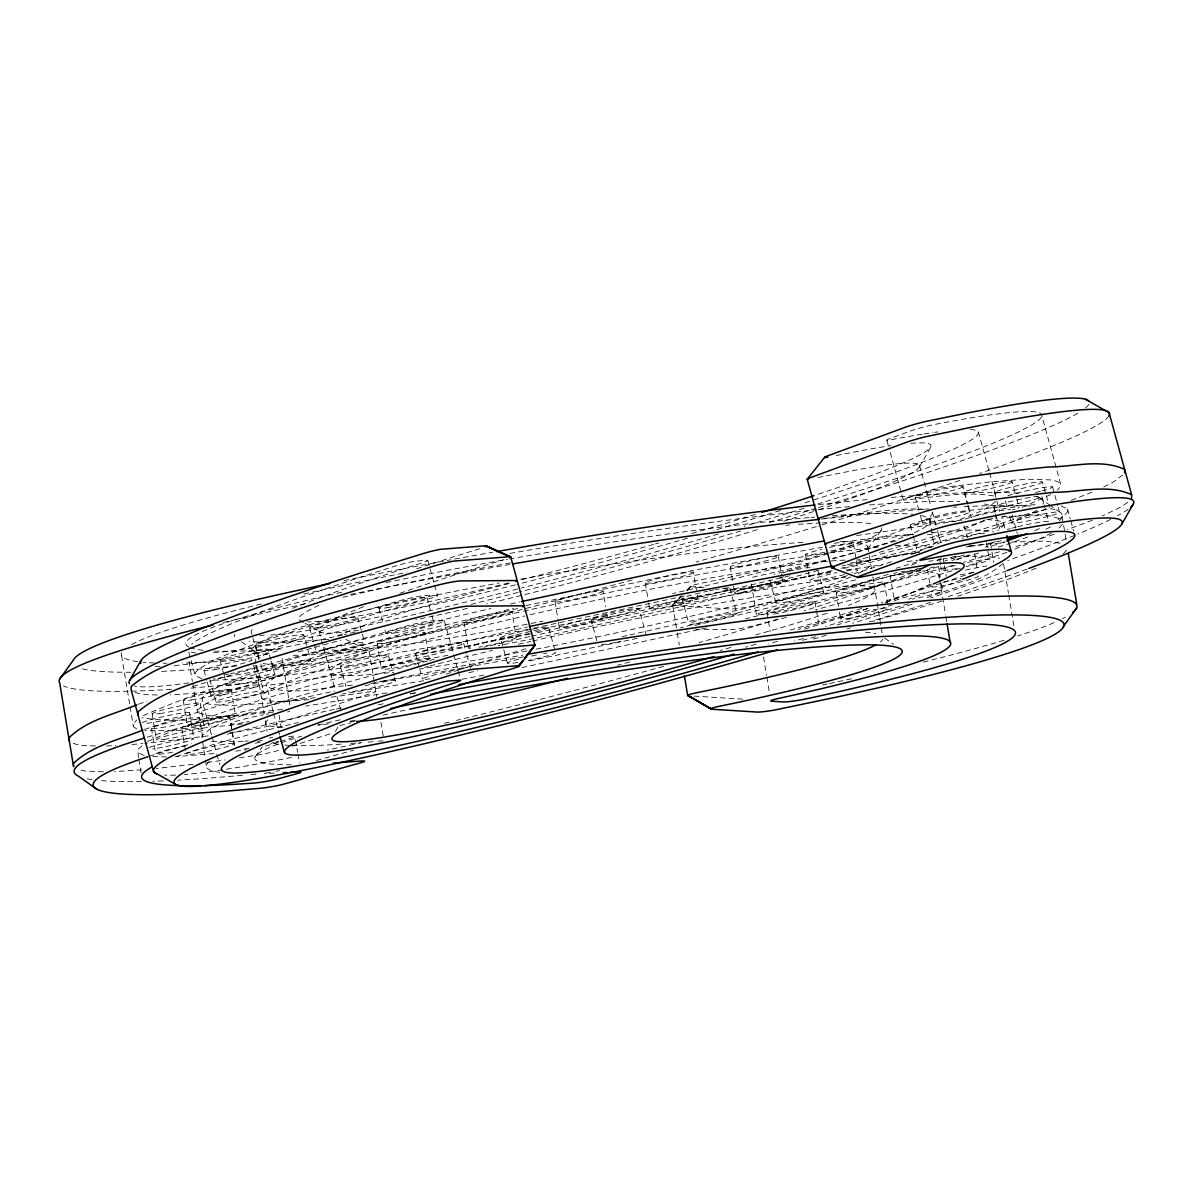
<?xml version="1.0" encoding="UTF-8"?>
<svg xmlns="http://www.w3.org/2000/svg" width="1193" height="1193" viewBox="0 0 1193 1193"><rect width="100%" height="100%" fill="white"/><g stroke="black" fill="none" stroke-linecap="round" stroke-linejoin="round"><path stroke-width="0.75" stroke-dasharray="5 3.75" d="M136.658 728.893L133.392 726.641L133.422 723.674L136.748 719.99M138.537 757.644L137.702 749.502L146.307 742.329M201.766 678.668L195.249 675.685L195.279 672.703L198.59 669.034L214.994 659.669L227.938 654.047L262.848 641.163L308.853 626.414L400.893 600.362A16.434 1.238 -12.4 0 1 425.23 595.635L436.534 595.546A16.434 1.238 -12.4 0 1 430.777 598.275L378.897 612.725L316.935 632.051L276.165 647.814L267.814 652.079L260.313 657.88M273.212 712.236C248.517 712.907 221.108 721.661 197.486 712.415L197.516 709.895C224.94 688.152 262.028 682.545 294.268 670.451C368.13 648.246 443.05 629.725 518.194 612.382L521.759 611.591M211.474 734.709L202.199 700.962L202.228 697.98L205.554 694.311L212.13 689.942L234.887 679.324L291.495 659.267L407.842 625.639A16.434 1.238 -12.4 0 1 432.179 620.912L443.483 620.822A16.434 1.238 -12.4 0 1 437.727 623.551L342.361 651.229L307.764 663.04L274.763 677.356L266.322 684.2L273.167 711.714M938.876 577.203L938.906 574.683L936.132 572.774L922.264 570.865M986.775 519.358L1000.644 521.252L1003.417 523.16L1003.402 525.695L997.766 530.676M922.189 434.222A377.152 25.336 -15.4 0 0 904.055 437.309L890.023 439.934A16.404 1.104 -15.4 0 1 889.948 438.562L909.573 431.329A16.404 1.104 -15.4 0 1 934.671 424.454L954.34 420.771A442.752 29.736 -15.4 0 1 1041.519 414.359L1060.577 483.657L1060.547 486.625L1057.222 490.308M1060.995 505.951L1067.526 508.934L1067.496 511.901L1064.171 515.585L1057.58 519.939M335.442 731.473L338.096 726.85M919.385 467.015L930.853 446.972M255.093 756.899L262.356 746.818M867.803 548.929L881.314 530.199M995.499 501.463C984.374 511.827 968.671 515.615 954.996 521.58M1002.97 563.424C982.107 582.124 952.566 587.567 927.05 597.723M1058.966 528.037L1062.784 523.816M1122.732 474.963L1113.248 482.076L1101.989 487.818M1063.261 553.865L1067.064 549.645M676.446 627.936L672.688 605.283L681.024 596.351M686.989 589.953L690.553 586.121M672.688 605.283L681.606 596.082M686.706 590.833L691.791 585.584L686.736 590.729M672.837 604.896L681.68 595.889M995.365 541.279L985.507 547.304M1127.773 502.342L1120.197 507.353L1102.332 515.972M143.339 715.636C260.104 664.441 386.726 640.238 509.873 609.22L513.452 608.415M147.619 741.464C270.155 688.182 402.906 663.04 532.078 631.008M1050.63 494.663L1019.881 508.382M930.436 584.063L911.049 593.1L882.924 603.509M1051.406 533.047L1040.147 538.789L1008.577 551.688M911.497 565.228L917.805 562.5M1092.087 492.127L1070.434 500.717M969.253 554.849L954.832 560.591M1034.823 530.572L1041.295 527.753M1036.165 568.196L1011.202 578.158L957.591 596.261M1092.4 520.193L1067.362 529.603M138.567 704.198L146.918 701.245M144.517 729.445C269.827 687.228 398.701 656.657 527.44 626.996M888.308 574.251L837.844 590.818L763.192 612.024A16.434 1.238 -12.4 0 0 757.421 614.753L768.739 614.663M1005.073 541.622L988.236 547.304M937.996 566.705L885.117 583.884L793.062 609.936A16.434 1.238 -12.4 0 1 773.556 614.141M1006.907 552.329L966.926 566.064M992.964 518.18L946.959 532.928L877.511 552.851M1047.051 509.068L963.526 535.105L841.065 568.3M1054.001 534.345L1013.394 547.468M867.878 608.519L798.206 629.412M278.625 742.061L272.004 744.193A16.434 1.238 -12.4 0 1 265.457 746.028M280.28 741.524L291.867 737.796A16.389 1.223 -12.4 0 0 291.748 736.29L286.409 736.961M291.778 746.162L332.31 733.099M192.759 686.482C291.032 656.508 390.812 631.753 490.86 608.519M916.999 561.888L896.137 568.241M964.332 554.954L945.005 560.844M960.29 568.256L901.684 586.076L815.445 609.847M908.499 603.762L837.113 624.923M941.903 601.168L872.724 621.359M896.197 540.891L832.908 558.906M999.48 551.777L963.482 562.38M920.37 568.077L800.264 600.198L694.594 625.535M952.983 565.363L864.105 589.476L745.58 618.779M298.146 651.974L341.019 640.104M316.428 760.478L353.71 750.158M855.679 579.858L745.506 608.385L629.203 635.108M825.869 560.829L773.959 574.325M802.293 640.283L816.236 636.6M487.4 589.148L506.846 584.182A16.389 1.223 -12.4 0 0 510.544 583.228M427.72 660.937L346 682.515L298.548 696.28L259.373 708.851L218.602 724.613L210.251 728.878L201.796 735.723L205.107 758.33M832.117 570.582L692.417 604.255L535.925 638.076M687.123 626.116L706.554 621.15M786.366 617.437L754.17 625.639A16.434 1.238 -12.4 0 1 733.606 629.382L695.728 629.665M429.435 660.504L436.563 658.745M789.766 575.801L646.457 609.563L533.838 633.394M483.866 647.232L487.326 646.412M679.294 597.096L688.093 595.053M490.785 645.577L529.603 636.615M706.495 627.876L521.386 667.722M510.544 604.016L519.551 601.988M525.994 605.582L696.608 569.702L822.678 547.199M523.533 611.189C624.252 588.522 725.508 567.734 827.748 553.075M675.775 597.917L529.498 629.054M533.867 630.605L700.887 595.531L834.25 571.85M531.392 636.212C636.078 612.784 741.33 591.131 847.686 576.801M622.045 636.659L627.414 635.496M637.211 638.389L526.202 661.563M817.891 477.528L858.095 469.61A311.567 20.922 -15.4 0 1 815.087 511.007M842.183 565.87L845.464 565.169M822.454 685.021L827.733 683.902M829.493 683.529L845.315 680.144A508.337 41.979 -9.4 0 0 854.471 678.131M534.151 638.449L498.048 645.681M836.293 455.502L866.342 449.701A327.971 22.026 -15.4 0 1 890.947 445.675M847.119 564.811L882.388 557.951A311.567 20.922 -15.4 0 1 919.743 552.359M527.664 629.412C470.609 640.596 413.345 650.871 355.723 658.7C324.779 661.489 293.105 668.706 262.117 663.368M530.199 634.124C425.812 653.272 321.2 676.819 214.785 680.144M447.897 655.345C355.917 671.838 263.683 689.584 170.211 694.908M523.652 656.851L436.399 672.718L376.675 682.008M468.819 672.613L477.692 670.928M461.93 679.279L484.969 674.91M423.694 680.726L342.033 693.983M387.039 692.894L305.647 706.107M856.619 535.508L955.548 521.296M850.251 563.081L915.568 552.985M823.96 518.537L869.831 512.259A311.641 23.368 -12.4 0 1 925.261 509.53M834.235 543.307L876.78 537.536A311.641 23.368 -12.4 0 1 913.391 534.389L829.955 546.021M846.896 569.911L882.745 564.692M229.846 732.86L256.048 728.804A16.448 1.238 -12.4 0 0 275.151 724.3L372.097 693.088A16.404 1.223 -12.4 0 0 372.962 691.358L331.4 697.144M239.346 757.898L260.342 754.632A16.448 1.238 -12.4 0 0 279.43 750.129M829.493 552.836L880.911 546.782M282.428 709.432C235.975 714.145 188.464 725.165 141.848 717.754M208.208 735.887L146.5 743.269M350.623 721.034L355.738 720.318M207.09 762.476L225.104 759.956M907.187 561.53L917.73 560.278M352.338 685.259C324.228 686.557 293.389 696.339 266.293 686.736M315.34 697.711L269.439 703.035L234.633 705.391L211.981 704.69L205.464 703.199L202.199 700.962M242.268 723.927L181.768 730.28L144.815 730.504M235.647 751.128L246.563 749.771M193.042 764.281L156.104 768.531M968.597 546.096L975.695 545.35M977.485 545.156L1004.342 542.651M213.935 753.603L175.431 756.645M236.482 666.097L200.32 669.064A491.919 40.622 -9.4 0 1 158.833 671.495M368.1 742.135L374.841 741.509M242.254 775.39L206.046 778.373A508.337 41.979 -9.4 0 1 177.906 780.162M251.007 774.57L258.016 773.914M962.214 520.059L913.45 525.114A16.389 1.223 -12.4 0 1 913.331 523.608L933.194 517.225A16.434 1.238 -12.4 0 1 958.635 511.648L1000.286 506.846L1038.775 504.49M1001.866 516.673C1021.775 516.808 1044.531 510.693 1062.814 520.402L1061.755 513.974M931.479 532.54C952.133 531.317 973.324 527.843 993.829 532.003M132.05 744.462L142.892 743.567M244.774 741.211L248.338 740.913M141.758 769.843L114.483 771.603M328.612 639.418L301.382 641.297A327.971 27.081 -9.4 0 1 249.456 641.402M191.059 688.093L248.457 683.067A16.419 1.357 -9.4 0 0 267.724 679.533L365.371 652.496A16.419 1.357 -9.4 0 0 366.221 650.692L316.906 654.465A311.567 25.739 -9.4 0 1 289.66 655.375M350.861 743.507L361.211 742.687A508.337 34.135 -15.4 0 1 327.404 750.039M378.211 741.181L381.208 740.972A16.419 1.357 -9.4 0 1 383.162 740.957M341.064 744.164L331.893 744.745A311.567 25.739 -9.4 0 1 291.748 745.476M895.108 545.663L917.969 545.037L931.837 546.946M1011.56 542.054L1044.665 541.1L1063.351 543.665M954.624 556.818L983.464 555.983L999.749 558.22M901.088 571.402L920.429 570.88M106.535 745.968L115.691 745.506M242.984 741.36L210.117 741.435M157.282 695.027C148.543 694.49 138.448 695.579 131.141 689.897M95.44 745.983C86.686 745.461 76.591 746.535 69.298 740.868M166.438 756.914L152.346 756.571M103.418 771.811L84.822 770.991L78.827 769.619M704.168 587.508L691.358 586.702A16.404 1.357 -9.4 0 1 700.858 583.377L707.568 581.99A327.971 27.081 -9.4 0 0 824.766 553.88M722.481 588.656L737.125 589.566A16.448 1.357 -9.4 0 0 754.662 587.448L818.95 574.012A491.919 40.622 -9.4 0 0 831.312 571.283M694.102 696.101L743.388 699.187M993.694 495.975C964.869 490.83 935.327 497.227 906.501 499.837A16.389 1.223 -12.4 0 1 906.382 498.331L926.245 491.948A16.434 1.238 -12.4 0 1 951.686 486.371L993.337 481.569L1028.142 479.228L1050.779 479.929L1057.311 481.42L1060.577 483.657M144.204 755.467L137.672 752.47M345.806 639.388L369.084 650.886L376.66 696.518M950.776 557.399L956.935 560.889M303.529 622.403L298.876 619.764A327.971 22.026 -15.4 0 1 321.275 604.21M305.065 623.268L321.245 632.454M1039.192 497.6L1047.842 503.744M1049.273 504.758L1057.923 510.902M884.759 638.121L893.408 644.265M241.553 641.819L255.958 652.049M1067.526 508.934L1070.3 519.059M1070.777 520.759L1073.551 530.885M1052.599 486.998L1054.463 493.738M1054.925 495.423L1057.699 505.534M1058.161 507.219L1059.548 512.274A24.621 1.849 -12.4 0 1 1023.385 521.803A24.621 1.849 -12.4 0 1 1023.564 518.478A24.621 1.849 -12.4 0 1 1059.533 512.274M1042.533 482.136A24.621 1.849 -12.4 0 1 1005.714 491.71A24.621 1.849 -12.4 0 1 1007.28 488.101A24.621 1.849 -12.4 0 1 1042.533 482.136L1045.784 493.917M1046.261 495.602L1049.497 507.398M1012.156 482.076A24.621 1.849 -12.4 0 1 974.696 491.695A24.621 1.849 -12.4 0 1 977.663 487.773A24.621 1.849 -12.4 0 1 1012.156 482.076L1016.347 497.242M1016.809 498.928L1019.12 507.353M1012.126 514.929L1017.226 533.465M1005.416 500.866L1007.727 509.292M1009.576 516.032L1011.44 522.773M978.32 431.851L989.116 471.116M989.608 472.89L995.976 496.094M1003.417 523.16L1004.894 528.514M994.47 492.5L996.319 499.241M996.781 500.926L999.555 511.036M993.709 507.025L1000.196 530.617M963.034 486.833A24.621 1.849 -12.4 0 1 924.993 496.467A24.621 1.849 -12.4 0 1 929.332 492.277A24.621 1.849 -12.4 0 1 963.034 486.833L967.687 503.67M968.149 505.355L969.998 512.095A24.621 1.849 -12.4 0 1 931.942 521.744A24.621 1.849 -12.4 0 1 936.281 517.538A24.621 1.849 -12.4 0 1 969.984 512.095M964.168 492.291L967.419 504.087M967.881 505.772L971.117 517.568A24.621 1.849 -12.4 0 1 999.943 509.545A24.621 1.849 -12.4 0 1 1017.853 508.114M964.108 525.666L967.344 537.461M919.445 465.106L930.943 506.891M932.374 512.11L937.012 528.961M937.474 530.646L940.8 542.74M915.195 496.884L919.818 513.736M920.28 515.421L922.144 522.161M886.861 440.247L888.308 445.511M890.246 452.535L903.28 499.942M910.229 525.218L912.63 533.957M913.107 535.702L917.432 551.42M817.787 570.582L823.796 592.489M769.903 580.678L775.927 602.584M729.952 588.328L736.901 613.605A24.621 1.849 -12.4 0 1 699.53 623.223A24.621 1.849 -12.4 0 1 702.274 619.361A24.621 1.849 -12.4 0 1 736.886 613.605M681.934 598.573L688.898 623.85M638.956 608.743A24.621 1.849 -12.4 0 1 602.226 618.317A24.621 1.849 -12.4 0 1 603.598 614.738A24.621 1.849 -12.4 0 1 638.956 608.743L645.92 634.005M590.878 619.122L597.365 642.714M532.287 629.158A24.621 1.849 -12.4 0 1 548.616 627.429L555.595 652.646M530.796 629.442A24.621 1.849 -12.4 0 0 500.553 637.823L507.472 663.159M463.659 643.251L466.433 653.361M466.895 655.046L470.609 668.527M427.75 560.292L434.073 583.288M434.565 585.062L437.473 595.665M444.422 620.942L457.754 669.422M458.246 671.212L460.23 678.399M426.915 597.439L431.538 614.291M432 615.976L433.864 622.716M415.567 653.898L419.265 667.379M419.727 669.064L422.516 679.175M378.927 608.206L383.087 623.372M384.936 630.113L385.876 633.483M388.426 655.568L393.973 675.79M394.436 677.475L395.375 680.845M357.736 617.303L361.897 632.469M362.359 634.154L364.685 642.58M340.408 666.305L345.97 686.527M319.023 631.172L335.173 689.912M337.097 696.876L340.437 709.06M309.643 627.95L316.592 653.227M303.797 634.93A24.621 1.849 -12.4 0 1 267.843 644.444A24.621 1.849 -12.4 0 1 267.62 641.223A24.621 1.849 -12.4 0 1 303.797 634.93L307.511 648.41M307.973 650.096L310.762 660.206A24.621 1.849 -12.4 0 1 274.793 669.72A24.621 1.849 -12.4 0 1 274.569 666.499A24.621 1.849 -12.4 0 1 310.747 660.206M267.933 649.424A24.621 1.849 -12.4 0 1 231.308 658.983A24.621 1.849 -12.4 0 1 232.456 655.464A24.621 1.849 -12.4 0 1 267.933 649.424L270.736 659.535M271.199 661.22L274.897 674.701M255.69 645.473L260.328 662.324M260.79 664.009L262.639 670.749M258.851 659.669L251.484 632.872A377.152 25.336 -15.4 0 1 254.422 627.503M273.659 713.503L279.535 734.918M256.838 666.186L263.787 691.463A24.621 1.849 -12.4 0 1 225.909 701.111A24.621 1.849 -12.4 0 1 229.831 696.995A24.621 1.849 -12.4 0 1 263.772 691.463M253.408 665.083L258.97 685.304A24.621 1.849 -12.4 0 1 221.689 694.908A24.621 1.849 -12.4 0 1 224.224 691.09A24.621 1.849 -12.4 0 1 258.956 685.304M219.855 659.833L223.553 673.314M224.016 674.999L226.804 685.11M209.864 679.667L215.888 701.573M203.988 670.287L206.777 680.398M207.239 682.083L210.937 695.564M188.748 652.034L195.249 675.685M211.966 736.484L216.365 752.485M216.843 754.259L219.78 764.922M1063.679 525.561L1064.812 532.451M1065.11 534.181L1066.244 541.07M994.425 508.74L994.992 512.2M995.29 513.915L998.153 531.168M1003.611 564.08L1008.428 593.13M1008.726 594.949L1013.856 625.818M990.548 543.456L991.681 550.346M991.965 552.076L993.68 562.395M986.447 542.606L989.31 559.83M974.681 553.925L977.261 569.419M943.365 558.891L944.23 564.05M944.513 565.78L946.228 576.115M939.696 559.621L940.546 564.781M940.83 566.496L941.411 569.941M938.563 566.556L940.278 576.89M941.411 583.78L942.559 590.669M929.779 519.641L934.015 545.201M938.906 574.683L939.517 578.322M939.816 580.156L945.572 614.798M945.87 616.632L946.78 622.105M927.438 569.493L930.301 586.717M890.157 575.369L894.437 601.197A24.621 1.849 -12.4 0 1 920.459 593.622A24.621 1.849 -12.4 0 1 942.202 591.072A24.621 1.849 -12.4 0 1 912.406 599.095M884.311 582.348L888.024 604.732M867.803 546.662L871.382 568.241M872.814 576.845L881.016 626.265M881.299 628.04L882.194 633.379M853.547 543.993L856.127 559.487M856.41 561.217L857.842 569.822M836.233 593.01L839.097 610.219M839.38 611.949L840.528 618.839M815.043 602.092L819.337 627.936M805.543 554.745L809.838 580.573M778.403 556.415L781.549 575.354M781.833 577.069L782.683 582.244M767.054 612.859L770.201 631.798M751.396 583.914L756.481 614.634M763.52 656.985L766.562 675.327M766.86 677.162L769.604 693.67M730.31 567.048L733.173 584.272M733.456 585.987L734.605 592.876M693.416 572.416A24.621 1.849 -12.4 0 1 657.373 581.945A24.621 1.849 -12.4 0 1 657.343 578.665A24.621 1.849 -12.4 0 1 693.416 572.416L697.726 598.245A24.621 1.849 -12.4 0 1 661.653 607.774A24.621 1.849 -12.4 0 1 661.638 604.508A24.621 1.849 -12.4 0 1 697.711 598.245M677.311 633.125L679.309 645.174M645.324 582.93L648.47 601.883M648.753 603.598L649.603 608.773M603.061 591.176A24.621 1.849 -12.4 0 1 566.332 600.75A24.621 1.849 -12.4 0 1 567.704 597.186A24.621 1.849 -12.4 0 1 603.061 591.176L605.656 606.67M606.79 613.56L607.371 617.005A24.621 1.849 -12.4 0 1 570.627 626.579A24.621 1.849 -12.4 0 1 571.984 623.014A24.621 1.849 -12.4 0 1 607.356 617.02M554.984 601.57L558.13 620.509M558.413 622.224L559.278 627.399M512.006 611.726A24.621 1.849 -12.4 0 1 474.65 621.344A24.621 1.849 -12.4 0 1 477.394 617.482A24.621 1.849 -12.4 0 1 512.006 611.726L516.315 637.554M464.002 621.971L468.297 647.799M424.976 633.006A24.621 1.849 -12.4 0 1 387.024 642.639A24.621 1.849 -12.4 0 1 391.155 638.479A24.621 1.849 -12.4 0 1 424.976 633.006L429.286 658.834A24.621 1.849 -12.4 0 1 391.304 668.468A24.621 1.849 -12.4 0 1 395.435 664.322A24.621 1.849 -12.4 0 1 429.256 658.834M377.107 643.087L381.402 668.915M380.94 722.317L383.221 736.021M282.055 658.327L289.795 704.974M295.566 739.749L297.639 752.246M297.937 754.036L299.413 762.953M279.058 715.144L281.056 727.193M253.617 650.17L264.16 713.697M265.308 720.587L267.083 731.324M231.248 689.703L235.528 715.532M230.92 723.48L232.053 730.37M232.352 732.084L235.2 749.308M229.772 718.022A24.621 1.849 -12.4 0 1 192.327 727.626A24.621 1.849 -12.4 0 1 195.279 723.719A24.621 1.849 -12.4 0 1 229.772 718.022L234.082 743.836A24.621 1.849 -12.4 0 1 196.606 753.454A24.621 1.849 -12.4 0 1 199.559 749.547A24.621 1.849 -12.4 0 1 234.067 743.85M200.245 703.274L204.54 729.102M199.485 717.813A24.621 1.849 -12.4 0 1 162.666 727.387A24.621 1.849 -12.4 0 1 164.231 723.778A24.621 1.849 -12.4 0 1 199.485 717.813L202.929 738.467M189.016 661.354L192.341 681.412M192.655 683.246L197.486 712.415M205.42 760.165L206.628 767.457M189.478 712.817L193.773 738.646M183.23 700.425L187.51 726.269M181.798 728.237L185.512 750.621M152.152 713.906L156.432 739.735M151.422 728.177L155.701 754.006M121.641 655.837L129.783 704.854M130.082 706.674L133.392 726.641M138.82 759.374L141.117 773.183M517.494 608.505A16.389 1.223 -12.4 0 1 513.795 609.459L494.349 614.425A311.641 23.368 -12.4 0 0 393.153 672.3M927.304 534.36A311.641 23.368 -12.4 0 1 917.641 551.986M915.97 552.672A311.641 23.368 -12.4 0 1 911.422 554.477M891.454 561.724A311.641 23.368 -12.4 0 1 854.188 573.579M847.373 575.608A311.641 23.368 -12.4 0 1 535.821 649.201M526.888 650.901A311.641 23.368 -12.4 0 1 420.219 668.811M1001.345 540.623A24.621 1.849 -12.4 0 1 969.685 545.872M621.106 641.267A24.621 1.849 -12.4 0 1 617.959 641.923M614.902 642.535A24.621 1.849 -12.4 0 1 598.468 644.757M1007.22 529.513A24.621 1.849 -12.4 0 1 1010.352 528.618M1012.082 528.141A24.621 1.849 -12.4 0 1 1016.317 527.052M1017.808 526.695A24.621 1.849 -12.4 0 1 1048.751 521.684L1041.817 496.407A24.621 1.849 -12.4 0 1 1010.188 505.161A24.621 1.849 -12.4 0 1 998.914 504.669A24.621 1.849 -12.4 0 1 1038.238 496.243M1045.814 509.143A24.621 1.849 -12.4 0 1 1018.375 515.943A24.621 1.849 -12.4 0 1 1001.434 517.762M1002.478 517.046A24.621 1.849 -12.4 0 1 1005.088 516.032M1015.049 509.157A24.621 1.849 -12.4 0 1 1012.41 509.993M365.073 685.766A24.621 1.849 -12.4 0 1 394.436 680.636A24.621 1.849 -12.4 0 1 378.643 686.422A24.621 1.849 -12.4 0 1 348.61 691.791M430.136 678.817A24.621 1.849 -12.4 0 1 429.003 676.401A24.621 1.849 -12.4 0 1 462.973 668.885M554.76 652.332A24.621 1.849 -12.4 0 1 528.41 660.46M517.747 662.458A24.621 1.849 -12.4 0 1 507.636 662.92A24.621 1.849 -12.4 0 1 522.295 658.178M531.511 656.016A24.621 1.849 -12.4 0 1 537.745 654.718M543.546 653.645A24.621 1.849 -12.4 0 1 546.99 653.078M1007.772 495.826A24.621 1.849 -12.4 0 1 1044.859 487.296A24.621 1.849 -12.4 0 1 1042.264 490.8M1040.49 491.277A24.621 1.849 -12.4 0 1 1034.674 492.724M932.076 512.17A311.641 23.368 -12.4 0 1 830.134 553.343M828.464 553.82A311.641 23.368 -12.4 0 1 672.688 593.532M542.86 621.21A311.641 23.368 -12.4 0 1 539.46 621.881M536.075 622.537A311.641 23.368 -12.4 0 1 528.872 623.924M527.067 624.267A311.641 23.368 -12.4 0 1 323.795 647.158M337.604 635.914A311.641 23.368 -12.4 0 1 487.355 589.148M965.197 519.104A24.621 1.849 -12.4 0 1 991.487 512.349A24.621 1.849 -12.4 0 1 1010.725 509.873M254.765 665.679A24.621 1.849 -12.4 0 1 230.637 673.627M229.071 673.941A24.621 1.849 -12.4 0 1 224.508 674.85M782.996 572.7A24.621 1.849 -12.4 0 1 787.469 571.611M789.02 571.253A24.621 1.849 -12.4 0 1 795.299 569.866M796.849 569.538A24.621 1.849 -12.4 0 1 810.136 567.182M724.047 588.253A24.621 1.849 -12.4 0 1 716.561 592.832A24.621 1.849 -12.4 0 1 682.366 598.975A24.621 1.849 -12.4 0 1 707.524 591.221M709.089 590.893A24.621 1.849 -12.4 0 1 713.697 589.968M715.159 589.7A24.621 1.849 -12.4 0 1 719.319 588.954M548.616 627.429A24.621 1.849 -12.4 0 1 530.84 633.08M529.304 633.453A24.621 1.849 -12.4 0 1 500.553 637.823M941.322 557.892A311.567 20.922 -15.4 0 1 934.223 562.425M920.817 568.972A311.567 20.922 -15.4 0 1 804.291 610.816M778.224 619.018A311.567 20.922 -15.4 0 1 699.217 642.565M629.621 661.966A311.567 20.922 -15.4 0 1 617.407 665.247M354.843 721.482A311.567 20.922 -15.4 0 1 350.011 721.437M446.018 674.164A311.567 20.922 -15.4 0 1 505.504 654.972L524.681 649.081A16.404 1.104 -15.4 0 0 528.335 647.933M1128.175 509.187A508.337 34.135 -15.4 0 1 1117.498 515.823M1110.668 519.387A508.337 34.135 -15.4 0 1 1077.756 534.091M1074.669 535.359A508.337 34.135 -15.4 0 1 1007.682 560.546M973.756 572.282A508.337 34.135 -15.4 0 1 942.709 582.661M940.919 583.243A508.337 34.135 -15.4 0 1 881.299 602.376M861.793 608.46A508.337 34.135 -15.4 0 1 789.691 630.277M730.877 647.411A508.337 34.135 -15.4 0 1 720.318 650.424M663.606 666.365A508.337 34.135 -15.4 0 1 456.427 720.393M449.343 722.123A508.337 34.135 -15.4 0 1 444.005 723.405M291.539 757.436A508.337 34.135 -15.4 0 1 184.259 774.525M175.595 775.077A508.337 34.135 -15.4 0 1 164.634 775.077M1007.354 570.522A442.752 29.736 -15.4 0 1 930.6 598.006M912.078 604.18A442.752 29.736 -15.4 0 1 852.667 623.268M803.292 638.449A442.752 29.736 -15.4 0 1 794.583 641.073M960.768 580.037A377.152 25.336 -15.4 0 1 908.663 599.199M892.871 604.627A377.152 25.336 -15.4 0 1 825.422 626.593M777.478 641.327A377.152 25.336 -15.4 0 1 768.71 643.966M931.599 584.719A327.971 22.026 -15.4 0 1 882.179 603.479M867.624 608.549A327.971 22.026 -15.4 0 1 803.56 629.531M756.108 644.101A327.971 22.026 -15.4 0 1 745.67 647.217M1027.039 569.091A491.919 33.046 -15.4 0 1 948.286 596.575M930.704 602.376A491.919 33.046 -15.4 0 1 869.279 621.971M850.609 627.757A491.919 33.046 -15.4 0 1 847.209 628.8M826.495 635.108A491.919 33.046 -15.4 0 1 810.703 639.88M970.207 429.525A377.152 25.336 -15.4 0 1 811.285 500.732M809.51 501.299A377.152 25.336 -15.4 0 1 801.055 503.983M780.326 510.485A377.152 25.336 -15.4 0 1 713.205 530.751M687.496 538.237A377.152 25.336 -15.4 0 1 517.121 584.406M515.316 584.868A377.152 25.336 -15.4 0 1 267.724 635.183M264.145 635.287A377.152 25.336 -15.4 0 1 259.597 635.198M292.732 608.326A377.152 25.336 -15.4 0 1 420.294 563.424L421.114 563.156A16.448 1.104 -15.4 0 0 426.84 560.263L415.731 561.128A16.404 1.104 -15.4 0 0 391.766 567.152L386.457 568.822A442.752 29.736 -15.4 0 0 191.73 644.041M924.053 433.939A377.152 25.336 -15.4 0 1 932.986 432.582M934.671 432.343A377.152 25.336 -15.4 0 1 937.966 431.896M1041.414 417.088A442.752 29.736 -15.4 0 1 817.966 503.923M804.052 508.248A442.752 29.736 -15.4 0 1 743.985 526.426M718.29 533.987A442.752 29.736 -15.4 0 1 521.371 588.03M517.747 588.969A442.752 29.736 -15.4 0 1 210.639 652.899M195.906 652.944A442.752 29.736 -15.4 0 1 188.285 650.349M813.432 511.558A311.567 20.922 -15.4 0 1 781.698 521.938M757.257 529.647A311.567 20.922 -15.4 0 1 486.461 603.926M467.432 608.4A311.567 20.922 -15.4 0 1 435.684 615.543M433.805 615.946A311.567 20.922 -15.4 0 1 415.656 619.793M358.631 630.247A311.567 20.922 -15.4 0 1 366.266 605.641M399.879 593.324A311.567 20.922 -15.4 0 1 415.089 588.074M416.834 587.478A311.567 20.922 -15.4 0 1 481.211 566.63L500.389 560.74A16.404 1.104 -15.4 0 0 504.042 559.592M1108.938 415.775A508.337 34.135 -15.4 0 1 979.781 473.472M959.858 480.391A508.337 34.135 -15.4 0 1 818.144 526.068M816.355 526.605A508.337 34.135 -15.4 0 1 696.041 562.082M632.186 579.977A508.337 34.135 -15.4 0 1 213.443 679.026M188.807 682.858A508.337 34.135 -15.4 0 1 134.511 686.05M479.81 548.676A16.404 1.104 -15.4 0 1 476.156 549.809L469.595 551.837A327.971 22.026 -15.4 0 0 414.016 569.687M1088.791 404.278A491.919 33.046 -15.4 0 1 1085.078 408.274M1077.786 413.21A491.919 33.046 -15.4 0 1 817.652 507.86M815.952 508.382A491.919 33.046 -15.4 0 1 767.069 523.175M740.808 530.945A491.919 33.046 -15.4 0 1 519.775 591.952M518.016 592.414A491.919 33.046 -15.4 0 1 471.026 604.374M355.275 632.066A491.919 33.046 -15.4 0 1 344.434 634.512M342.645 634.915A491.919 33.046 -15.4 0 1 172.299 665.798M160.071 666.544A491.919 33.046 -15.4 0 1 154.613 666.604M910.811 443.319A327.971 22.026 -15.4 0 1 815.788 495.035M755.273 514.422A327.971 22.026 -15.4 0 1 689.703 534.091M658.76 542.979A327.971 22.026 -15.4 0 1 655.345 543.948M653.63 544.426A327.971 22.026 -15.4 0 1 518.985 580.365M508.516 582.974A327.971 22.026 -15.4 0 1 312.998 621.777M311.015 621.836A327.971 22.026 -15.4 0 1 307.466 621.851M532.585 640.999A311.641 23.368 -12.4 0 1 814.73 588.805A311.641 23.368 -12.4 0 1 848.581 605.373M827.092 613.217A311.641 23.368 -12.4 0 1 755.676 634.944M328.418 723.883A311.641 23.368 -12.4 0 1 318.084 725.016M283.159 727.193A311.641 23.368 -12.4 0 1 268.574 719.275M424.529 667.349A311.641 23.368 -12.4 0 1 428.138 666.41M429.942 665.948A311.641 23.368 -12.4 0 1 492.605 650.349M518.567 644.22A311.641 23.368 -12.4 0 1 530.825 641.402M977.738 575.965A24.621 1.849 -12.4 0 1 953.684 583.541A24.621 1.849 -12.4 0 1 931.301 586.002M942.888 582.348A24.621 1.849 -12.4 0 1 961.215 578.202M973.503 572.133A24.621 1.849 -12.4 0 1 956.965 575.458M965.435 570.179A24.621 1.849 -12.4 0 1 986.805 565.989M967.627 562.514A24.621 1.849 -12.4 0 1 989.385 559.696A24.621 1.849 -12.4 0 1 966.241 566.586M956.965 568.494A24.621 1.849 -12.4 0 1 941.337 570.209A24.621 1.849 -12.4 0 1 955.339 565.363M470.728 648.231A24.621 1.849 -12.4 0 1 489.712 641.372A24.621 1.849 -12.4 0 1 515.644 638.031A24.621 1.849 -12.4 0 1 478.93 647.173M148.931 747.489A24.621 1.849 -12.4 0 1 183.573 739.317A24.621 1.849 -12.4 0 1 188.062 741.107A24.621 1.849 -12.4 0 1 152.629 748.95M172.642 752.172A24.621 1.849 -12.4 0 1 156.775 753.29A24.621 1.849 -12.4 0 1 186.839 745.461M278.595 741.136A24.621 1.849 -12.4 0 1 275.851 741.986M274.286 742.434A24.621 1.849 -12.4 0 1 270.811 743.373M249.069 748.19A24.621 1.849 -12.4 0 1 240.434 749.547M255.347 743.239A24.621 1.849 -12.4 0 1 261.64 741.852M846.269 570.865A24.621 1.849 -12.4 0 1 851.951 572.476M844.525 574.549A24.621 1.849 -12.4 0 1 810.122 580.693A24.621 1.849 -12.4 0 1 836.934 572.64M142.221 722.63A24.621 1.849 -12.4 0 1 177.533 713.787A24.621 1.849 -12.4 0 1 182.335 715.711A24.621 1.849 -12.4 0 1 144.547 723.569M856.455 560.009A311.641 23.368 -12.4 0 1 856.365 574.4M850.549 576.98A311.641 23.368 -12.4 0 1 706.614 621.15M308.942 699.65A311.641 23.368 -12.4 0 1 524.786 615.976M530.05 614.768A311.641 23.368 -12.4 0 1 847.403 560.024M680.353 627.965A16.389 1.223 -12.4 0 1 683.425 627.071M955.653 556.296A24.621 1.849 -12.4 0 1 943.201 558.995M941.709 559.278A24.621 1.849 -12.4 0 1 928.915 561.202M970.759 545.947A24.621 1.849 -12.4 0 1 966.062 547.02M937.131 544.112A24.621 1.849 -12.4 0 1 963.333 536.686A24.621 1.849 -12.4 0 1 985.015 534.002M934 566.854A24.621 1.849 -12.4 0 1 928.124 568.599M920.578 570.537A24.621 1.849 -12.4 0 1 893.468 575.593A24.621 1.849 -12.4 0 1 897.106 572.521M249.233 721.511A24.621 1.849 -12.4 0 1 246.235 722.093M243.372 722.615A24.621 1.849 -12.4 0 1 233.008 722.436A24.621 1.849 -12.4 0 1 263.459 714.801M266.322 714.279A24.621 1.849 -12.4 0 1 268.977 713.832M829.493 547.498A24.621 1.849 -12.4 0 1 853.547 544.247A24.621 1.849 -12.4 0 1 826.451 551.912M824.9 552.24A24.621 1.849 -12.4 0 1 805.558 554.73A24.621 1.849 -12.4 0 1 821.768 549.287M882.79 639.209A311.567 25.739 -9.4 0 1 880.464 641.864M289.735 745.386A311.567 25.739 -9.4 0 1 284.217 745.014M278.804 744.372A311.567 25.739 -9.4 0 1 270.945 742.329M410.437 693.923A311.567 25.739 -9.4 0 1 417.461 692.402M865.417 632.23A311.567 25.739 -9.4 0 1 875.766 633.587M279.58 770.574A16.419 1.357 -9.4 0 1 275.837 771.364M270.289 772.348A16.419 1.357 -9.4 0 1 263.444 773.347M1065.364 617.184A508.337 41.979 -9.4 0 1 1062.516 618.69M1054.06 622.642A508.337 41.979 -9.4 0 1 1017.48 636.018M1004.103 640.209A508.337 41.979 -9.4 0 1 921.742 662.458M163.173 780.878A508.337 41.979 -9.4 0 1 152.793 781.251M141.445 781.549A508.337 41.979 -9.4 0 1 98.915 780.461M92.115 779.67A508.337 41.979 -9.4 0 1 86.09 778.597M147.276 737.17A508.337 41.979 -9.4 0 1 334.771 691.075M370.814 683.604A508.337 41.979 -9.4 0 1 381.775 681.397M383.609 681.039A508.337 41.979 -9.4 0 1 522.728 655.106M176.221 756.616A442.752 36.565 -9.4 0 1 298.325 722.511M378.315 704.824A442.752 36.565 -9.4 0 1 385.473 703.348M274.479 773.109A377.152 31.152 -9.4 0 1 264.607 773.496M219.84 772.348A377.152 31.152 -9.4 0 1 209.431 761.507M257.688 741.643A377.152 31.152 -9.4 0 1 264.473 739.585M269.305 738.154A377.152 31.152 -9.4 0 1 272.645 737.199M317.83 725.21A377.152 31.152 -9.4 0 1 325.048 723.435M326.882 722.988A377.152 31.152 -9.4 0 1 340.87 719.647M291.405 764.788A327.971 27.081 -9.4 0 1 301.68 736.17M339.722 725.598A327.971 27.081 -9.4 0 1 351.16 722.704M383.028 715.114A327.971 27.081 -9.4 0 1 407.827 709.581M149.423 756.228A491.919 40.622 -9.4 0 1 191.387 743.731M227.222 734.247A491.919 40.622 -9.4 0 1 334.681 709.358M336.426 708.985A491.919 40.622 -9.4 0 1 341.69 707.867M410.407 693.849A491.919 40.622 -9.4 0 1 417.654 692.432M921.279 515.585A377.152 31.152 -9.4 0 1 832.46 558.384M825.616 560.128A377.152 31.152 -9.4 0 1 758.077 575.951L757.227 576.13A16.448 1.357 -9.4 0 0 750.486 578.486M214.308 651.02A377.152 31.152 -9.4 0 0 262.907 650.155L277.313 649.231A16.404 1.357 -9.4 0 1 277.432 650.886L257.449 656.418A16.404 1.357 -9.4 0 1 231.77 660.668L211.579 661.951A442.752 36.565 -9.4 0 1 182.44 663.099M203.198 650.274A377.152 31.152 -9.4 0 1 190.283 647.71M189.135 647.217A377.152 31.152 -9.4 0 1 343.614 591.817M386.1 582.616A377.152 31.152 -9.4 0 1 507.547 559.323M509.336 559.01A377.152 31.152 -9.4 0 1 809.331 517.598M811.165 517.434A377.152 31.152 -9.4 0 1 814.804 517.121M832.282 515.749A377.152 31.152 -9.4 0 1 912.869 514.302M984.523 520.014A442.752 36.565 -9.4 0 1 858.826 559.592M166.811 663.248A442.752 36.565 -9.4 0 1 163.113 663.204M154.523 662.98A442.752 36.565 -9.4 0 1 142.936 662.234M137.836 661.653A442.752 36.565 -9.4 0 1 121.626 652.601M131.543 644.563A442.752 36.565 -9.4 0 1 262.818 603.628M303.902 594.025A442.752 36.565 -9.4 0 1 406.694 572.461M509.873 553.388A442.752 36.565 -9.4 0 1 816.653 509.799M818.458 509.62A442.752 36.565 -9.4 0 1 851.265 506.488M869.488 504.982A442.752 36.565 -9.4 0 1 959.903 501.537M984.464 503.983A442.752 36.565 -9.4 0 1 994.44 511.976M289.645 711.237A16.389 1.223 -12.4 0 1 287.573 711.967M783.697 576.771A16.404 1.357 -9.4 0 1 779.581 577.531M840.051 541.488A311.567 25.739 -9.4 0 1 865.477 551.584M818.398 570.165A311.567 25.739 -9.4 0 1 702.737 598.14L683.142 602.152A16.404 1.357 -9.4 0 0 673.642 605.477L730.235 609.012A16.404 1.357 -9.4 0 0 750.979 606.417L830.328 589.864A508.337 41.979 -9.4 0 0 920.578 568.748M267.575 654.569A311.567 25.739 -9.4 0 1 499.315 582.974M520.476 579.187A311.567 25.739 -9.4 0 1 804.514 542.353M1050.302 508.501A508.337 41.979 -9.4 0 1 1059.28 520.864M1050.392 526.903A508.337 41.979 -9.4 0 1 1042.682 530.751M1027.755 536.954A508.337 41.979 -9.4 0 1 997.631 547.304M978.678 553.045A508.337 41.979 -9.4 0 1 951.954 560.561M171.404 689.39A508.337 41.979 -9.4 0 1 130.156 691.179M128.292 691.224A508.337 41.979 -9.4 0 1 63.497 685.915M223.449 622.492A508.337 41.979 -9.4 0 1 308.898 603.106M350.399 594.442A508.337 41.979 -9.4 0 1 509.56 564.513M821.187 519.119A508.337 41.979 -9.4 0 1 928.616 508.859M953.446 507.219A508.337 41.979 -9.4 0 1 956.816 507.025M964.123 506.652A508.337 41.979 -9.4 0 1 1032.75 506.25M1036.732 510.186A491.919 40.622 -9.4 0 1 962.512 538.386M933.314 546.558A491.919 40.622 -9.4 0 1 841.721 568.942M130.917 672.226A491.919 40.622 -9.4 0 1 79.379 667.976M344.076 580.588A491.919 40.622 -9.4 0 1 451.029 559.756M454.622 559.099A491.919 40.622 -9.4 0 1 492.694 552.255M818.666 504.594A491.919 40.622 -9.4 0 1 869.876 499.345M891.26 497.436A491.919 40.622 -9.4 0 1 1020.85 493.619M1036.687 496.601A491.919 40.622 -9.4 0 1 1042.906 504.162M881.299 527.813A327.971 27.081 -9.4 0 1 826.361 553.418M234.767 636.764A327.971 27.081 -9.4 0 1 234.753 634.378M342.838 597.246A327.971 27.081 -9.4 0 1 513.944 562.35M785.844 525.248A327.971 27.081 -9.4 0 1 789.468 524.965M798.415 524.294A327.971 27.081 -9.4 0 1 820.292 522.981M822.126 522.907A327.971 27.081 -9.4 0 1 873.917 524.279M785.829 602.137A24.621 1.849 -12.4 0 0 823.781 592.489A24.621 1.849 -12.4 0 0 789.96 597.976A24.621 1.849 -12.4 0 0 785.829 602.137M238.257 684.26A24.621 1.849 -12.4 0 0 274.882 674.701A24.621 1.849 -12.4 0 0 239.405 680.741A24.621 1.849 -12.4 0 0 238.257 684.26M394.137 632.961A24.621 1.849 -12.4 0 0 433.477 623.298A24.621 1.849 -12.4 0 0 401.981 628.04A24.621 1.849 -12.4 0 0 394.137 632.961M324.317 652.854A24.621 1.849 -12.4 0 0 364.089 643.191A24.621 1.849 -12.4 0 0 333.503 647.65A24.621 1.849 -12.4 0 0 324.317 652.854M214.74 669.631A24.621 1.849 -12.4 0 0 252.006 660.027A24.621 1.849 -12.4 0 0 217.275 665.813A24.621 1.849 -12.4 0 0 214.74 669.631M387.188 607.684A24.621 1.849 -12.4 0 0 426.527 598.021A24.621 1.849 -12.4 0 0 395.017 602.763A24.621 1.849 -12.4 0 0 387.188 607.684M317.368 627.578A24.621 1.849 -12.4 0 0 357.139 617.914A24.621 1.849 -12.4 0 0 326.554 622.388A24.621 1.849 -12.4 0 0 317.368 627.578M348.595 665.813A24.621 1.849 -12.4 0 0 388.008 656.15A24.621 1.849 -12.4 0 0 356.632 660.847A24.621 1.849 -12.4 0 0 348.595 665.813M423.202 653.54A24.621 1.849 -12.4 0 0 463.033 643.877A24.621 1.849 -12.4 0 0 432.597 648.291A24.621 1.849 -12.4 0 0 423.202 653.54M195.622 725.791A24.621 1.849 -12.4 0 0 235.096 716.113A24.621 1.849 -12.4 0 0 203.854 720.781A24.621 1.849 -12.4 0 0 195.622 725.791M848.238 618.466A24.621 1.849 -12.4 0 0 888.01 608.803A24.621 1.849 -12.4 0 0 857.424 613.262A24.621 1.849 -12.4 0 0 848.238 618.466M163.993 739.392A24.621 1.849 -12.4 0 0 203.884 729.743A24.621 1.849 -12.4 0 0 173.582 734.113A24.621 1.849 -12.4 0 0 163.993 739.392M742.24 592.533A24.621 1.849 -12.4 0 0 782.071 582.87A24.621 1.849 -12.4 0 0 751.635 587.284A24.621 1.849 -12.4 0 0 742.24 592.533M159.698 713.563A24.621 1.849 -12.4 0 0 199.589 703.915A24.621 1.849 -12.4 0 0 169.302 708.284A24.621 1.849 -12.4 0 0 159.698 713.563M191.327 699.963A24.621 1.849 -12.4 0 0 230.801 690.285A24.621 1.849 -12.4 0 0 199.574 694.952A24.621 1.849 -12.4 0 0 191.327 699.963M775.331 612.352A24.621 1.849 -12.4 0 0 814.67 602.674A24.621 1.849 -12.4 0 0 783.16 607.416A24.621 1.849 -12.4 0 0 775.331 612.352M843.958 592.638A24.621 1.849 -12.4 0 0 883.73 582.974A24.621 1.849 -12.4 0 0 853.144 587.433A24.621 1.849 -12.4 0 0 843.958 592.638M737.945 566.705A24.621 1.849 -12.4 0 0 777.776 557.042A24.621 1.849 -12.4 0 0 747.34 561.456A24.621 1.849 -12.4 0 0 737.945 566.705"/><path stroke-width="1.5" d="M69.298 740.868L69.328 737.453C87.521 719.856 114.036 714.279 136.897 704.795M138.09 715.174L138.134 711.774C166.632 687.362 206.404 680.815 240.628 667.319C308.033 645.92 376.392 627.712 444.944 610.384L446.749 609.936A16.434 1.238 -12.4 0 1 467.298 606.208L523.235 605.776A16.389 1.223 -12.4 0 1 522.788 606.849M1124.641 472.846L1124.671 469.431C1101.079 458.395 1072.626 467 1047.469 467.045C1010.814 470.713 974.293 475.694 937.907 481.495A16.448 1.238 -12.4 0 0 918.819 485.998L821.858 517.225A16.404 1.223 -12.4 0 0 819.069 519.074M1131.59 498.122L1131.62 494.707L1109.058 412.659L1085.406 399.237M129.53 680.487L140.998 660.445M1121.763 524.174L1133.231 504.117M59.65 679.145L73.146 660.415A491.919 40.622 -9.4 0 1 330.207 583.466M1063.246 626.683L1076.742 607.953M519.223 666.067L534.941 645.1L510.664 556.743L486.252 546.17L509.739 556.713A16.404 1.104 -15.4 0 1 510.5 557.086M524.786 658.044L534.941 645.1M524.711 658.178L534.792 645.428M807.467 478.989L824.691 457.202M1026.83 533.659L1006.788 541.011M142.847 730.027C119.449 739.72 92.293 745.342 73.608 763.281L73.578 766.696L59.665 682.843A508.337 41.979 -9.4 0 1 212.891 625.072M521.356 601.585L674.06 568.942L824.602 540.832M529.245 626.593L678.34 594.77L832.46 566.049M333.19 763.102L359.839 761.074A16.404 1.357 -9.4 0 1 361.36 762.625L282.741 784.398A16.419 1.357 -9.4 0 1 259.925 788.319L220.66 791.585A491.919 40.622 -9.4 0 1 147.798 756.765M283.233 772.676L286.842 772.453M290.436 772.214L297.639 771.767A16.404 1.357 -9.4 0 1 297.773 773.407L277.775 778.94A16.404 1.357 -9.4 0 1 252.111 783.19L231.904 784.472A442.752 36.565 -9.4 0 1 204.555 785.59M857.663 577.397L831.566 567.689L807.273 479.347M486.416 545.827L509.739 556.713L454.876 561.008A16.404 1.104 -15.4 0 0 434.625 565.855L356.946 589.998A508.337 34.135 -15.4 0 0 129.411 683.604M177.354 785.382L153.703 771.946L131.141 689.897L131.185 686.497C159.683 662.085 199.455 655.539 233.679 642.043C301.083 620.643 369.442 602.435 437.995 585.107L439.799 584.659A16.434 1.238 -12.4 0 1 460.349 580.931L516.286 580.514A16.389 1.223 -12.4 0 1 515.838 581.573M875.811 644.861A311.567 25.739 -9.4 0 1 717.724 688.421L698.129 692.432A16.404 1.357 -9.4 0 0 688.629 695.758L710.894 708.657L687.675 695.564L684.35 675.536M688.629 695.758L710.745 709.03M1131.62 494.707C1108.029 483.672 1079.576 492.277 1054.418 492.306C1017.763 495.975 981.242 500.971 944.856 506.771A16.448 1.238 -12.4 0 0 925.768 511.275L828.807 542.502A16.404 1.223 -12.4 0 0 826.018 544.351M97.2 789.498L78.47 776.196A508.337 41.979 -9.4 0 1 143.816 738.228M1006.862 535.657L1011.276 551.748M280.027 736.707L284.456 752.768M1068.302 553.477L1076.727 604.255M947.078 623.924L950.105 642.162M1017.674 535.15A24.621 1.849 -12.4 0 1 1006.981 539.176M929.839 564.721A311.567 20.922 -15.4 0 1 920.817 568.972M567.525 678.265A311.567 20.922 -15.4 0 1 356.722 721.422M834.339 567.48A16.419 1.104 -15.4 0 1 835.234 565.855L931.062 530.542A16.419 1.104 -15.4 0 1 949.896 525.084L1005.848 513.497A508.337 34.135 -15.4 0 1 1130.696 507.129M157.312 774.048A508.337 34.135 -15.4 0 1 381.238 678.34L458.917 654.196A16.404 1.104 -15.4 0 1 479.168 649.35L534.032 645.055A16.404 1.104 -15.4 0 1 533.569 646.054M1007.354 570.522A442.752 29.736 -15.4 0 0 987.297 540.668L967.627 544.351A16.404 1.104 -15.4 0 0 942.545 551.226L922.92 558.458A16.404 1.104 -15.4 0 0 922.994 559.83L937.012 557.206A377.152 25.336 -15.4 0 1 962.363 579.395M758.122 651.87A442.752 29.736 -15.4 0 1 256.763 771.632A442.752 29.736 -15.4 0 1 419.414 688.719L424.738 687.049A16.404 1.104 -15.4 0 1 448.702 681.024L459.797 680.159A16.448 1.104 -15.4 0 1 454.086 683.052L453.265 683.306A377.152 25.336 -15.4 0 0 313.162 754.11A377.152 25.336 -15.4 0 0 734.217 654.137M1028.813 568.435A491.919 33.046 -15.4 0 0 998.496 533.241L960.216 541.04A16.419 1.104 -15.4 0 0 937.907 547.274L860.75 575.697A16.404 1.104 -15.4 0 0 862.181 576.816L899.313 569.598A327.971 22.026 -15.4 0 1 933.314 583.988M777.24 649.812A491.919 33.046 -15.4 0 1 214.77 784.74A491.919 33.046 -15.4 0 1 394.048 692.76L456.979 673.195A16.448 1.104 -15.4 0 1 474.083 669.154L518.463 665.679A16.404 1.104 -15.4 0 1 509.113 669.705L502.551 671.734A327.971 22.026 -15.4 0 0 350.071 741.435A327.971 22.026 -15.4 0 0 713.817 656.553M808.153 479.392A16.419 1.104 -15.4 0 1 810.942 477.498L906.769 442.2A16.419 1.104 -15.4 0 1 925.604 436.742L981.556 425.155A508.337 34.135 -15.4 0 1 1108.938 415.775M827.867 457.187A16.404 1.104 -15.4 0 1 827.793 455.815L904.95 427.377A16.419 1.104 -15.4 0 1 927.259 421.144L965.525 413.345A491.919 33.046 -15.4 0 1 1088.911 401.266M140.893 663.457A491.919 33.046 -15.4 0 1 361.076 572.864L424.022 553.298A16.448 1.104 -15.4 0 1 441.127 549.257L485.506 545.783A16.404 1.104 -15.4 0 1 485.029 546.782M813.999 495.632A327.971 22.026 -15.4 0 1 761.939 512.349M528.171 654.152A508.337 41.979 -9.4 0 1 1072.954 612.277M430.613 694.281A442.752 36.565 -9.4 0 1 970.491 623.864A442.752 36.565 -9.4 0 1 813.194 697.368L807.765 698.516A16.404 1.357 -9.4 0 1 783.219 701.931L771.767 701.216A16.448 1.357 -9.4 0 1 777.568 698.651L778.403 698.472A377.152 31.152 -9.4 0 0 895.883 636.018A377.152 31.152 -9.4 0 0 390.454 708.523M201.02 785.665A442.752 36.565 -9.4 0 1 151.869 767.084M458.828 684.603A491.919 40.622 -9.4 0 1 1023.818 615.051A491.919 40.622 -9.4 0 1 839.275 696.533L774.988 709.969A16.448 1.357 -9.4 0 1 757.466 712.087L711.684 709.224A16.404 1.357 -9.4 0 1 721.183 705.898L727.894 704.511A327.971 27.081 -9.4 0 0 860.034 644.876A327.971 27.081 -9.4 0 0 409.542 709.209M513.184 563.871A508.337 41.979 -9.4 0 1 819.397 519.328M496.348 551.613A491.919 40.622 -9.4 0 1 815.087 504.997M522.519 660.922L518.001 666.678L522.474 661.011"/></g></svg>
